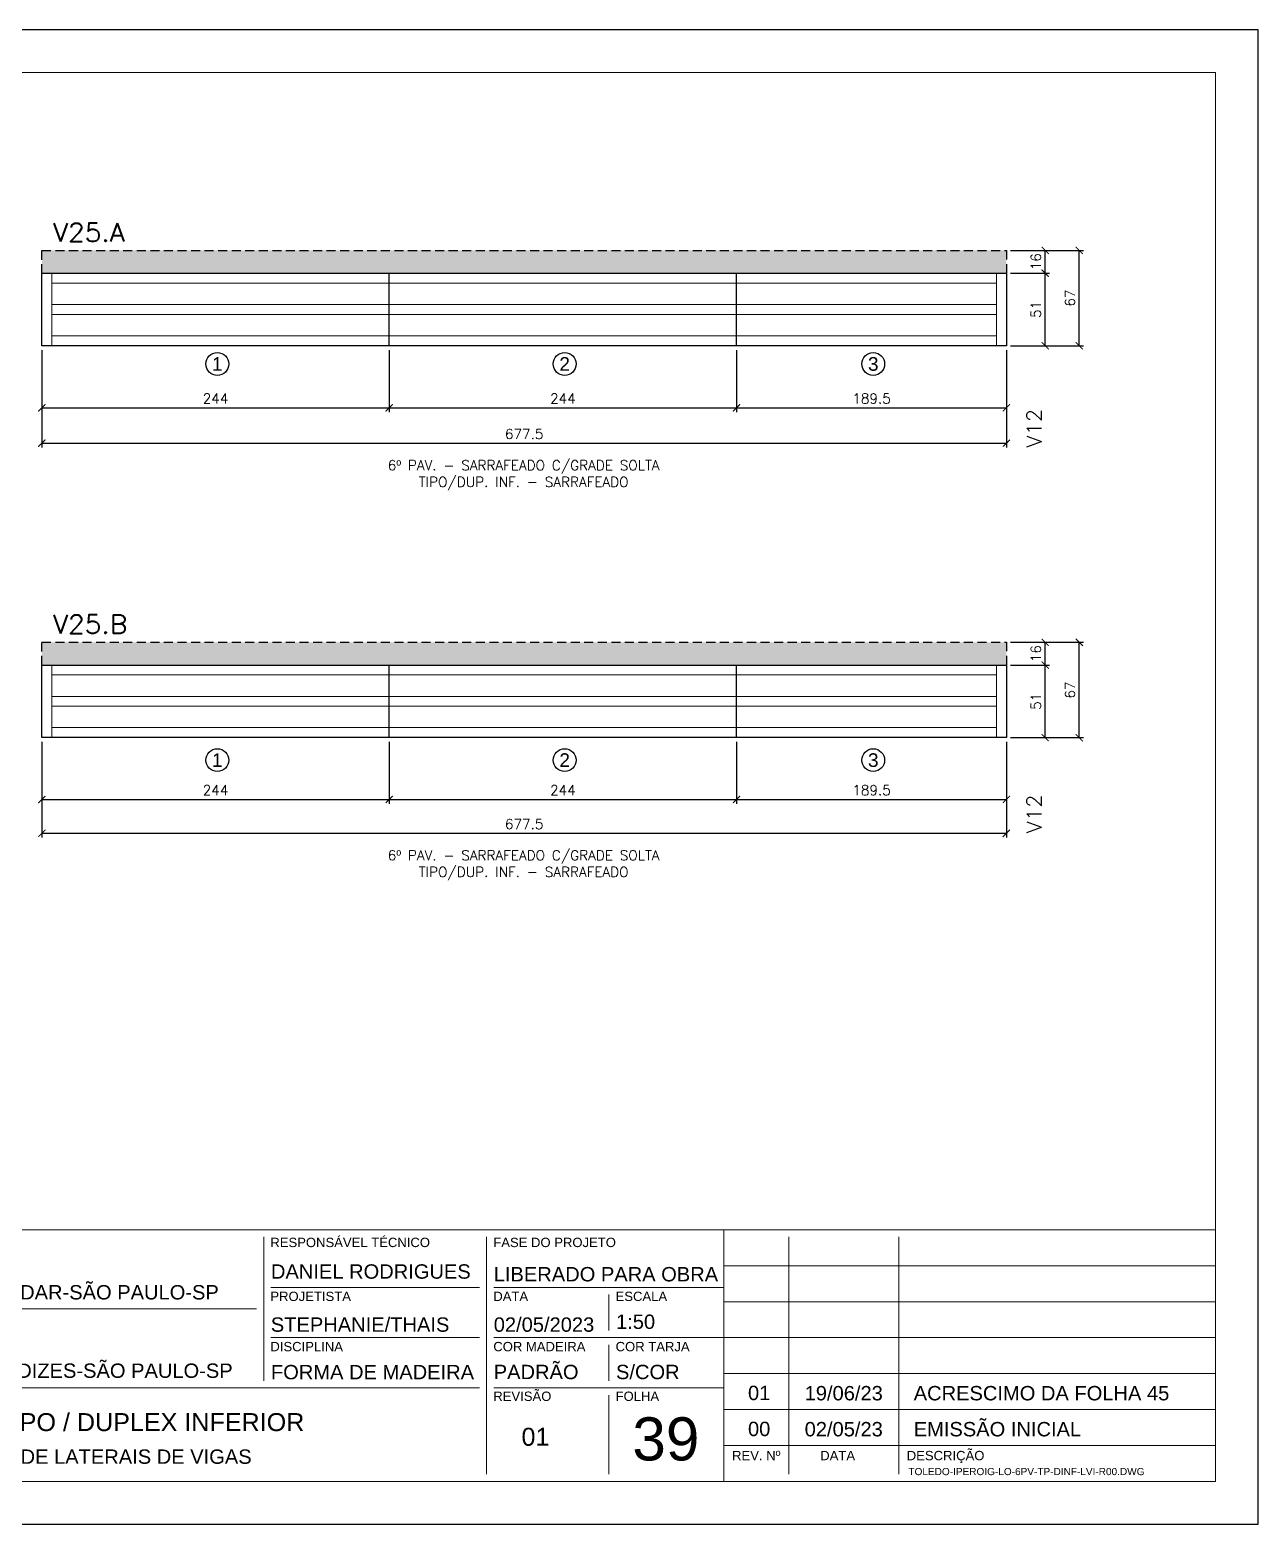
# Model space of a CAD drawing. Extents: x -23436 to 4767, y -4638 to 9755.
# Drawn here: x -15299 to -14436, y -1668 to -618 of the extents above; entities that cross this region are included whole.
import ezdxf
from ezdxf.enums import TextEntityAlignment as Align

# ---------------------------------------------------------------- set-up
doc = ezdxf.new("R2010")
doc.units = 0
doc.header["$PDMODE"] = 2
doc.header["$PDSIZE"] = 10
doc.linetypes.add('HIDDEN', pattern=[9.525, 6.35, -3.175])
doc.layers.get('0').update_dxf_attribs({"lineweight": 13})
doc.layers.get('Defpoints').update_dxf_attribs({"lineweight": 13})
for name, color, linetype in [('Concreto', 250, 'HIDDEN'), ('Cota', 4, 'Continuous'), ('MB Logo', 255, 'Continuous'), ('Painéis', 200, 'Continuous'), ('Romaneio', 10, 'Continuous')]:
    doc.layers.add(name, color=color, linetype=linetype)
for name, color, linetype, lineweight in [('FOLHA MB', 7, 'Continuous', 13), ('N° Folha', 5, 'Continuous', 13), ('Sarr 2.2x7', 40, 'Continuous', 9), ('Texto Seção', 7, 'Continuous', 15)]:
    doc.layers.add(name, color=color, linetype=linetype, lineweight=lineweight)
doc.layers.add('Laje_Perimetro', color=7, linetype='Continuous', plot=False)
doc.styles.add('ARIAL', font='arial.ttf', dxfattribs={"oblique": 15, "height": 25})
doc.styles.add('MB_C01', font='arial.ttf', dxfattribs={"height": 1.3})
doc.styles.add('MB_C02', font='arial.ttf', dxfattribs={"height": 2})
doc.styles.add('MB_C03', font='arial.ttf', dxfattribs={"height": 2.5})
doc.styles.add('MB_C04', font='arial.ttf', dxfattribs={"height": 6})
doc.styles.add('MtXpl_Lucida_Sans_Un', font='l_10646.ttf')
doc.styles.add('REGUA-120', font='ROMANS.shx', dxfattribs={"height": 15})
doc.styles.add('ROMANS', font='romans.shx')
doc.dimstyles.new('Cota Paínel', dxfattribs={"dimtxt": 7, "dimasz": 5, "dimexe": 3, "dimexo": 3, "dimgap": 3, "dimtad": 1, "dimdec": 1, "dimzin": 12, "dimdsep": 46, "dimtxsty": 'ROMANS', "dimblk": 'ARCHTICK', "dimcen": 0, "dimclrd": 4, "dimclre": 4, "dimclrt": 1, "dimadec": 1, "dimazin": 3, "dimtfac": 1, "dimtdec": 1, "dimtmove": 0, "dimatfit": 3, "dimldrblk": 'OBLIQUE', "dimfxl": 1, "dimtolj": 1, "dimtzin": 12, "dimarcsym": 0})

# ---------------------------------------------------------------- blocks, each defined once
blk = doc.blocks.new('MB-NOVO')
at = {"layer": 'MB Logo', "linetype": 'Continuous'}
h = blk.add_hatch(color=256, dxfattribs=at)
h.dxf.hatch_style = 1
h.set_gradient(color1=(242, 132, 69), color2=(247, 180, 141), rotation=90, tint=1)
h.paths.add_polyline_path([(-18529.6, 10980.8), (-18475.7, 10980.8, 0.706757), (-18468.7, 11008, 0.681802), (-18476.7, 11034.9), (-18529.4, 11034.9, 0.243712), (-18530.2, 11034.5), (-18551.7, 11003.9), (-18573.3, 11034.5, 0.243712), (-18574.1, 11034.9), (-18586.5, 11034.9), (-18586.5, 10980.8), (-18573.9, 10980.8), (-18573.9, 11012.9), (-18551.7, 10981.5), (-18529.6, 11012.9)])
h.paths.add_polyline_path([(-18516.8, 11014.1), (-18516.8, 11022), (-18477.8, 11022, -0.414214), (-18475.8, 11020), (-18475.8, 11016.1, -0.414214), (-18477.8, 11014.1)], flags=16)
h.paths.add_polyline_path([(-18516.8, 11001.4), (-18476.8, 11001.4, -0.414214), (-18474.8, 10999.4), (-18474.8, 10995.5, -0.414214), (-18476.8, 10993.5), (-18516.8, 10993.5)], flags=16)
at = {"layer": 'MB Logo', "true_color": 0x262626}
h = blk.add_hatch(color=250, dxfattribs=at)
h.dxf.hatch_style = 1
h.paths.add_polyline_path([(-18537.3, 11033.3, 0.60809), (-18538.1, 11034.9), (-18565.3, 11034.9, 0.60809), (-18566.1, 11033.3), (-18552.5, 11014, 0.518202), (-18550.9, 11014)])
h = blk.add_hatch(color=250, dxfattribs=at)
h.dxf.hatch_style = 1
h.paths.add_polyline_path([(-18456.2, 11011.3), (-18456.2, 11024.6), (-18434.2, 11024.6), (-18434.2, 11034.9), (-18476.7, 11034.9, -0.681802), (-18468.7, 11008, -0.706757), (-18475.7, 10980.8), (-18456.2, 10980.8), (-18456.2, 11001.4), (-18437.8, 11001.4), (-18437.8, 11011.3)])
h = blk.add_hatch(color=250, dxfattribs=at)
h.dxf.hatch_style = 1
h.paths.add_polyline_path([(-18435.9, 11007.9, 1), (-18381.9, 11007.9, 1)])
edge = h.paths.add_edge_path(flags=16)
edge.add_ellipse((-18409, 11007.7), major_axis=(0, 16.8), ratio=0.916255, start_angle=0, end_angle=360)
h = blk.add_hatch(color=250, dxfattribs=at)
h.dxf.hatch_style = 1
h.paths.add_polyline_path([(-18357, 11034.9), (-18380.2, 11034.9), (-18380.2, 10980.8), (-18367.6, 10980.8), (-18367.6, 11000.7), (-18363.4, 11000.7, -0.195765), (-18360.9, 10998.9), (-18351.8, 10983.2, 0.261385), (-18347.5, 10980.8), (-18336.4, 10980.8), (-18347.5, 10999, 0.082429), (-18349.6, 11001.5), (-18351.9, 11003.4, 0.81838)])
h.paths.add_polyline_path([(-18360.8, 11009), (-18367.6, 11009), (-18367.6, 11025), (-18360.8, 11025, -0.92578)], flags=16)
h = blk.add_hatch(color=250, dxfattribs=at)
h.dxf.hatch_style = 1
h.paths.add_polyline_path([(-18286.6, 11015.9), (-18286.6, 10980.8), (-18275.8, 10980.8), (-18275.8, 11034.9), (-18286.6, 11034.9, 0.216647), (-18289.4, 11032.4), (-18305.5, 10999.8), (-18321.6, 11032.7, 0.199908), (-18324.3, 11034.9), (-18335.2, 11034.9), (-18335.2, 10980.8), (-18324.3, 10980.8), (-18324.3, 11015.9), (-18310.4, 10989.3, 0.279644), (-18306, 10986.6, 0.340986), (-18300.5, 10989.3)])
h = blk.add_hatch(color=250, dxfattribs=at)
h.dxf.hatch_style = 1
h.paths.add_polyline_path([(-18274.4, 10980.8), (-18265, 10980.8, 0.322517), (-18260.2, 10984.3), (-18257.3, 10993), (-18237.2, 10993), (-18234.3, 10984.3, 0.322517), (-18229.5, 10980.8), (-18220.3, 10980.8), (-18241.2, 11034.9), (-18253.4, 11034.9)])
h.paths.add_polyline_path([(-18254.4, 11001.6), (-18247.3, 11023), (-18240.1, 11001.6)], flags=16)
h = blk.add_hatch(color=250, dxfattribs=at)
h.dxf.hatch_style = 1
h.paths.add_polyline_path([(-18206, 11024, -0.247671), (-18196.9, 11024.3), (-18193.5, 11022.5, 0.40799), (-18188.2, 11024.1), (-18185.4, 11029.1, 0.392837), (-18216.2, 11028.7, 0.467779), (-18213.3, 11006.3, 0.077523), (-18201.2, 11002.1, -0.214206), (-18196.1, 10997.9, -0.284295), (-18198.2, 10991.4, -0.26924), (-18208.8, 10991.6), (-18212.2, 10993.6, 0.407727), (-18219, 10992.1), (-18221.8, 10987.7, 0.296878), (-18193.2, 10983.1, 0.272251), (-18184.9, 10995.3), (-18184.6, 10997.9, 0.348906), (-18193.7, 11011.2), (-18200.4, 11013.5, -0.045018), (-18205.8, 11015.7, -0.618284)])
at = {"layer": 'MB Logo', "linetype": 'Continuous'}
blk.add_line((-18586.5, 10945.9), (-18184.8, 10945.9), dxfattribs=at)
at = {"layer": 'MB Logo', "color": 23, "linetype": 'Continuous', "true_color": 0xf28445}
for points in [[(-18573.3, 11034.5, 0.243712), (-18574.1, 11034.9), (-18586.5, 11034.9), (-18586.5, 10980.8), (-18573.9, 10980.8), (-18573.9, 11012.9), (-18551.7, 10981.5), (-18529.6, 11012.9), (-18529.6, 10980.8), (-18475.7, 10980.8, 0.706757), (-18468.7, 11008, 0.681802), (-18476.7, 11034.9), (-18529.4, 11034.9, 0.243712), (-18530.2, 11034.5), (-18551.7, 11003.9)], [(-18516.8, 11022), (-18477.8, 11022, -0.414214), (-18475.8, 11020), (-18475.8, 11016.1, -0.414214), (-18477.8, 11014.1), (-18516.8, 11014.1)], [(-18516.8, 11001.4), (-18476.8, 11001.4, -0.414214), (-18474.8, 10999.4), (-18474.8, 10995.5, -0.414214), (-18476.8, 10993.5), (-18516.8, 10993.5)]]:
    blk.add_lwpolyline(points, format="xyb", close=True, dxfattribs=at)
at = {"layer": 'MB Logo', "color": 250, "true_color": 0x262626}
for points in [[(-18537.3, 11033.3, 0.60809), (-18538.1, 11034.9), (-18565.3, 11034.9, 0.60809), (-18566.1, 11033.3), (-18552.5, 11014, 0.518202), (-18550.9, 11014)], [(-18437.8, 11011.3), (-18456.2, 11011.3), (-18456.2, 11024.6), (-18434.2, 11024.6), (-18434.2, 11034.9), (-18476.7, 11034.9, -0.681802), (-18468.7, 11008, -0.706757), (-18475.7, 10980.8), (-18456.2, 10980.8), (-18456.2, 11001.4), (-18437.8, 11001.4)], [(-18347.5, 10980.8), (-18336.4, 10980.8), (-18347.5, 10999, 0.082429), (-18349.6, 11001.5), (-18351.9, 11003.4, 0.81838), (-18357, 11034.9), (-18380.2, 11034.9), (-18380.2, 10980.8), (-18367.6, 10980.8), (-18367.6, 11000.7), (-18363.4, 11000.7, -0.209789), (-18360.8, 10998.7), (-18351.8, 10983.2, 0.261385)], [(-18286.6, 11015.9), (-18286.6, 10980.8), (-18275.8, 10980.8), (-18275.8, 11034.9), (-18286.6, 11034.9, 0.216647), (-18289.4, 11032.4), (-18305.5, 10999.8), (-18321.5, 11032.4, 0.216647), (-18324.3, 11034.9), (-18335.2, 11034.9), (-18335.2, 10980.8), (-18324.3, 10980.8), (-18324.3, 11015.9), (-18310.4, 10989.3, 0.279644), (-18306, 10986.6), (-18304.9, 10986.6, 0.279644), (-18300.5, 10989.3)], [(-18265, 10980.8, 0.322517), (-18260.2, 10984.3), (-18257.3, 10993), (-18237.2, 10993), (-18234.3, 10984.3, 0.322517), (-18229.5, 10980.8), (-18220.3, 10980.8), (-18241.2, 11034.9), (-18253.4, 11034.9), (-18274.4, 10980.8)], [(-18206.2, 11015.9, -0.549626), (-18206.4, 11023.8, -0.258723), (-18196.9, 11024.3), (-18193.5, 11022.5, 0.40799), (-18188.2, 11024.1), (-18185.4, 11029.1, 0.392837), (-18216.2, 11028.7, 0.467779), (-18213.3, 11006.3, 0.077523), (-18201.2, 11002.1, -0.203897), (-18196.3, 10998.2), (-18196.1, 10997.8, -0.267611), (-18198, 10991.6), (-18198.5, 10991.3, -0.261145), (-18208.8, 10991.6), (-18212.2, 10993.6, 0.407727), (-18219, 10992.1), (-18221.8, 10987.7, 0.296878), (-18193.2, 10983.1, 0.265963), (-18184.9, 10994.9), (-18184.7, 10997.6, 0.340466), (-18193.1, 11011), (-18200.4, 11013.5, -0.049298)], [(-18367.6, 11009), (-18360.8, 11009, 0.92578), (-18360.8, 11025), (-18367.6, 11025)]]:
    blk.add_lwpolyline(points, format="xyb", close=True, dxfattribs=at)
blk.add_lwpolyline([(-18247.3, 11023), (-18254.4, 11001.6), (-18240.1, 11001.6)], close=True, dxfattribs=at)
at = {"layer": 'MB Logo', "color": 250, "true_color": 0x262626, "style": 'MtXpl_Lucida_Sans_Un'}
for s, height, p in [('F', 8.12, (-18586.8, 10959.8)), ('O', 8.12, (-18567.5, 10959.8)), ('R', 8.12, (-18545.6, 10959.8)), ('M', 8.12, (-18525.4, 10959.8)), ('A', 8.12, (-18502.5, 10959.8)), ('S', 8.12, (-18481.9, 10959.8)), ('P', 8.12, (-18447.3, 10959.8)), ('R', 8.12, (-18427.8, 10959.8)), ('É', 8.12, (-18407.5, 10959.8)), ('-', 8.12, (-18389.6, 10959.8)), ('F', 8.12, (-18371.4, 10959.8)), ('A', 8.12, (-18353.3, 10959.8)), ('B', 8.12, (-18332.1, 10959.8)), ('R', 8.12, (-18312.2, 10959.8)), ('I', 8.12, (-18292.7, 10959.8)), ('C', 8.12, (-18276.6, 10959.8)), ('A', 8.12, (-18256.3, 10959.8)), ('D', 8.12, (-18235.5, 10959.8)), ('A', 8.12, (-18214.6, 10959.8)), ('S', 8.12, (-18193.6, 10959.8)), ('DIREITOS AUTORAIS PROTEGIDOS PELA LEI Nº 9610/98', 8.122, (-18540.4, 10887.8))]:
    blk.add_text(s, height=height, dxfattribs=at).set_placement(p)
at = {"layer": 'MB Logo', "style": 'MtXpl_Lucida_Sans_Un'}
for s, p in [('Rua José Santa Rosa, 1300 - Jd Nova Limeira - Limeira / SP', (-18549.2, 10917.8)), ('(19) 3440-2240 - email:projetos@mbformas.com.br - www.mbformas.com.br', (-18601.5, 10902.8))]:
    blk.add_text(s, height=8.122, dxfattribs=at).set_placement(p)
blk = doc.blocks.new('A$C169d8357')
at = {"layer": 'FOLHA MB', "color": 1}
for p, q in [((1109.8, 356.7), (70, 356.7)), ((445.6, 351.7), (445.6, 185)), ((786.6, 351.7), (786.6, 250.7)), ((943.1, 351.7), (943.1, 185)), ((1109.8, 356.7), (1109.8, 179.9)), ((1455, 356.7), (1109.8, 356.7)), ((1155.3, 185), (1155.3, 351.7)), ((1232.6, 351.7), (1232.6, 185)), ((1455, 331.5), (1109.8, 331.5)), ((938.1, 316.3), (791.6, 316.3)), ((1109.8, 316.3), (948.2, 316.3)), ((1029, 311.3), (1029, 286)), ((1455, 306.2), (1109.8, 306.2)), ((781.5, 301.2), (450.7, 301.2)), ((938.1, 281), (791.6, 281)), ((1109.8, 281), (948.2, 281)), ((1029, 275.9), (1029, 250.7)), ((1455, 281), (1109.8, 281)), ((1455, 255.7), (1109.8, 255.7)), ((938.1, 245.6), (450.7, 245.6)), ((1109.8, 245.6), (948.2, 245.6)), ((1029, 240.6), (1029, 185)), ((1455, 230.4), (1109.8, 230.4)), ((1455, 205.2), (1109.8, 205.2))]:
    blk.add_line(p, q, dxfattribs=at)
for points in [[(0, 1199.9), (0, 149.9), (1485, 149.9), (1485, 1199.9)], [(70, 1169.9), (70, 179.9), (1455, 179.9), (1455, 1169.9)]]:
    blk.add_lwpolyline(points, close=True, dxfattribs=at)
at = {"layer": 'MB Logo', "xscale": 0.8642040370897565, "yscale": 0.8642040370897565, "zscale": 0.8642040370897565}
blk.add_blockref('MB-NOVO', (16148.7, -9204.8), dxfattribs=at)
at = {"layer": 'FOLHA MB', "color": 6}
for s, height, style, p in [('CLIENTE', 6.57, 'MB_C01', (454.3, 346.1)), ('RESPONSÁVEL TÉCNICO', 6.566, 'MB_C01', (791.2, 344.6)), ('FASE DO PROJETO', 6.566, 'MB_C01', (947.8, 344.6)), ('R. HUNGRIA,620-10ºANDAR-SÃO PAULO-SP', 10.102, 'MB_C02', (459.7, 307.8)), ('PROJETISTA', 6.57, 'MB_C01', (791.2, 306.7)), ('DATA', 6.57, 'MB_C01', (947.8, 306.7)), ('ESCALA', 6.57, 'MB_C01', (1033.7, 306.7)), ('EMPREENDIMENTO E LOCAL', 6.566, 'MB_C01', (454.3, 290.6)), ('DISCIPLINA', 6.57, 'MB_C01', (791.2, 271.4)), ('COR MADEIRA', 6.566, 'MB_C01', (947.8, 271.4)), ('COR TARJA', 6.57, 'MB_C01', (1033.7, 271.4)), ('RUA IPEROIG,180-PERDIZES-SÃO PAULO-SP', 10.102, 'MB_C02', (459.7, 252.7)), ('TÍTULO', 6.57, 'MB_C01', (454.3, 235)), ('REVISÃO', 6.57, 'MB_C01', (947.8, 236.5)), ('FOLHA', 6.57, 'MB_C01', (1033.7, 236.5)), ('PROJETO EXECUTIVO DE LATERAIS DE VIGAS', 10.102, 'MB_C02', (459.7, 192.3))]:
    blk.add_text(s, height=height, dxfattribs=dict(at, style=style)).set_placement(p)
at = {"layer": 'FOLHA MB', "color": 5}
for s, height, style, p in [('TOLEDO', 12.63, 'MB_C03', (459.7, 328.8)), ('DANIEL RODRIGUES', 10.102, 'MB_C02', (791.6, 322.4)), ('LIBERADO PARA OBRA', 10.102, 'MB_C02', (948.1, 320.5)), ('STEPHANIE/THAIS', 10.102, 'MB_C02', (791.5, 285.1)), ('02/05/2023', 10.1, 'MB_C02', (948.1, 285.1)), ('1:50', 10.1, 'MB_C02', (1034, 287.1)), ('IPEROIG', 12.63, 'MB_C03', (459.7, 273.3)), ('PADRÃO', 10.1, 'MB_C02', (948.1, 251.8)), ('FORMA DE MADEIRA', 10.102, 'MB_C02', (791.6, 251.7)), ('S/COR', 10.1, 'MB_C02', (1034, 251.8)), ('01', 10.1, 'MB_C02', (1126.7, 237.1)), ('19/06/23', 10.1, 'MB_C02', (1166.5, 236.9)), ('ACRESCIMO DA FOLHA 45', 10.102, 'MB_C02', (1243.1, 236.9)), ('6º PAVIMENTO / TIPO / DUPLEX INFERIOR', 12.628, 'MB_C03', (459.7, 215.3)), ('00', 10.1, 'MB_C02', (1126.7, 211.8)), ('02/05/23', 10.1, 'MB_C02', (1166.5, 211.6)), ('EMISSÃO INICIAL', 10.102, 'MB_C02', (1243.1, 211.6)), ('01', 12.63, 'MB_C03', (967.6, 205))]:
    blk.add_text(s, height=height, dxfattribs=dict(at, style=style)).set_placement(p)
at = {"layer": 'FOLHA MB', "color": 6, "style": 'MB_C01'}
for s, p in [('REV. Nº', (1132.5, 198.1)), ('DATA', (1189.7, 198.1)), ('DESCRIÇÃO', (1265.5, 198.1))]:
    blk.add_text(s, height=6.57, dxfattribs=at).set_placement(p, align=Align.MIDDLE_CENTER)
at = {"layer": 'FOLHA MB', "insert": (1239.4, 189.4), "char_height": 5.051, "width": 210.818, "attachment_point": 1, "style": 'MB_C04'}
blk.add_mtext('TOLEDO-IPEROIG-LO-6PV-TP-DINF-LVI-R00.DWG', dxfattribs=at)
blk = doc.blocks.new('_ArchTick')
at = {"color": 0, "linetype": 'ByBlock', "const_width": 0.15}
blk.add_lwpolyline([(-0.5, -0.5), (0.5, 0.5)], dxfattribs=at)
blk = doc.blocks.new('*D1283')
at = {"layer": 'Cota', "color": 4, "lineweight": -2, "transparency": 16777216}
for p, q in [((-15290.7, -842.7), (-15290.7, -886.3)), ((-15046.7, -842.7), (-15046.7, -886.3)), ((-15290.7, -883.3), (-15046.7, -883.3))]:
    blk.add_line(p, q, dxfattribs=at)
at = {"layer": 'Defpoints', "color": 0, "transparency": 16777216}
for p in [(-15290.7, -839.7), (-15046.7, -839.7), (-15046.7, -883.3)]:
    blk.add_point(p, dxfattribs=at)
at = {"layer": 'Cota', "color": 4, "lineweight": -2, "transparency": 16777216, "xscale": 5, "yscale": 5, "zscale": 5, "rotation": 180}
blk.add_blockref('_ArchTick', (-15290.7, -883.3), dxfattribs=at)
at = {"layer": 'Cota', "color": 4, "lineweight": -2, "transparency": 16777216, "xscale": 5, "yscale": 5, "zscale": 5}
blk.add_blockref('_ArchTick', (-15046.7, -883.3), dxfattribs=at)
at = {"layer": 'Cota', "color": 1, "transparency": 16777216, "insert": (-15168.7, -876.8), "char_height": 7, "attachment_point": 5, "style": 'ROMANS'}
blk.add_mtext('\\A1;244', dxfattribs=at)
blk = doc.blocks.new('_OBLIQUE')
at = {"color": 0, "linetype": 'ByBlock', "lineweight": -2}
for p, q in [((0, 0), (-1, 0)), ((-0.5, -0.5), (0.5, 0.5))]:
    blk.add_line(p, q, dxfattribs=at)
blk = doc.blocks.new('*D1284')
at = {"layer": 'Cota', "color": 4, "lineweight": -2, "transparency": 16777216}
for p, q in [((-15046.7, -842.7), (-15046.7, -886.3)), ((-14802.7, -842.7), (-14802.7, -886.3)), ((-15046.7, -883.3), (-14802.7, -883.3))]:
    blk.add_line(p, q, dxfattribs=at)
at = {"layer": 'Defpoints', "color": 0, "transparency": 16777216}
for p in [(-15046.7, -839.7), (-14802.7, -839.7), (-14802.7, -883.3)]:
    blk.add_point(p, dxfattribs=at)
at = {"layer": 'Cota', "color": 4, "lineweight": -2, "transparency": 16777216, "xscale": 5, "yscale": 5, "zscale": 5, "rotation": 180}
blk.add_blockref('_ArchTick', (-15046.7, -883.3), dxfattribs=at)
at = {"layer": 'Cota', "color": 4, "lineweight": -2, "transparency": 16777216, "xscale": 5, "yscale": 5, "zscale": 5}
blk.add_blockref('_ArchTick', (-14802.7, -883.3), dxfattribs=at)
at = {"layer": 'Cota', "color": 1, "transparency": 16777216, "insert": (-14924.7, -876.8), "char_height": 7, "attachment_point": 5, "style": 'ROMANS'}
blk.add_mtext('\\A1;244', dxfattribs=at)
blk = doc.blocks.new('*D1285')
at = {"layer": 'Cota', "color": 4, "lineweight": -2, "transparency": 16777216}
for p, q in [((-14802.7, -842.7), (-14802.7, -886.3)), ((-14613.2, -842.7), (-14613.2, -886.3)), ((-14802.7, -883.3), (-14613.2, -883.3))]:
    blk.add_line(p, q, dxfattribs=at)
at = {"layer": 'Defpoints', "color": 0, "transparency": 16777216}
for p in [(-14802.7, -839.7), (-14613.2, -839.7), (-14613.2, -883.3)]:
    blk.add_point(p, dxfattribs=at)
at = {"layer": 'Cota', "color": 4, "lineweight": -2, "transparency": 16777216, "xscale": 5, "yscale": 5, "zscale": 5, "rotation": 180}
blk.add_blockref('_ArchTick', (-14802.7, -883.3), dxfattribs=at)
at = {"layer": 'Cota', "color": 4, "lineweight": -2, "transparency": 16777216, "xscale": 5, "yscale": 5, "zscale": 5}
blk.add_blockref('_ArchTick', (-14613.2, -883.3), dxfattribs=at)
at = {"layer": 'Cota', "color": 1, "transparency": 16777216, "insert": (-14707.9, -876.8), "char_height": 7, "attachment_point": 5, "style": 'ROMANS'}
blk.add_mtext('\\A1;189.5', dxfattribs=at)
blk = doc.blocks.new('*D1286')
at = {"layer": 'Cota', "color": 4, "lineweight": -2, "transparency": 16777216}
for p, q in [((-15290.7, -842.7), (-15290.7, -911.2)), ((-14613.2, -842.7), (-14613.2, -911.2)), ((-15290.7, -908.2), (-14613.2, -908.2))]:
    blk.add_line(p, q, dxfattribs=at)
at = {"layer": 'Defpoints', "color": 0, "transparency": 16777216}
for p in [(-15290.7, -839.7), (-14613.2, -839.7), (-14613.2, -908.2)]:
    blk.add_point(p, dxfattribs=at)
at = {"layer": 'Cota', "color": 4, "lineweight": -2, "transparency": 16777216, "xscale": 5, "yscale": 5, "zscale": 5, "rotation": 180}
blk.add_blockref('_ArchTick', (-15290.7, -908.2), dxfattribs=at)
at = {"layer": 'Cota', "color": 4, "lineweight": -2, "transparency": 16777216, "xscale": 5, "yscale": 5, "zscale": 5}
blk.add_blockref('_ArchTick', (-14613.2, -908.2), dxfattribs=at)
at = {"layer": 'Cota', "color": 1, "transparency": 16777216, "insert": (-14951.9, -901.7), "char_height": 7, "attachment_point": 5, "style": 'ROMANS'}
blk.add_mtext('\\A1;677.5', dxfattribs=at)
blk = doc.blocks.new('*D1287')
at = {"layer": 'Cota', "color": 4, "lineweight": -2, "transparency": 16777216}
for p, q in [((-15290.7, -1118.1), (-15290.7, -1161.5)), ((-15046.7, -1118.1), (-15046.7, -1161.5)), ((-15290.7, -1158.5), (-15046.7, -1158.5))]:
    blk.add_line(p, q, dxfattribs=at)
at = {"layer": 'Defpoints', "color": 0, "transparency": 16777216}
for p in [(-15290.7, -1115.1), (-15046.7, -1115.1), (-15046.7, -1158.5)]:
    blk.add_point(p, dxfattribs=at)
at = {"layer": 'Cota', "color": 4, "lineweight": -2, "transparency": 16777216, "xscale": 5, "yscale": 5, "zscale": 5, "rotation": 180}
blk.add_blockref('_ArchTick', (-15290.7, -1158.5), dxfattribs=at)
at = {"layer": 'Cota', "color": 4, "lineweight": -2, "transparency": 16777216, "xscale": 5, "yscale": 5, "zscale": 5}
blk.add_blockref('_ArchTick', (-15046.7, -1158.5), dxfattribs=at)
at = {"layer": 'Cota', "color": 1, "transparency": 16777216, "insert": (-15168.7, -1152), "char_height": 7, "attachment_point": 5, "style": 'ROMANS'}
blk.add_mtext('\\A1;244', dxfattribs=at)
blk = doc.blocks.new('*D1288')
at = {"layer": 'Cota', "color": 4, "lineweight": -2, "transparency": 16777216}
for p, q in [((-15046.7, -1118.1), (-15046.7, -1161.5)), ((-14802.7, -1118.1), (-14802.7, -1161.5)), ((-15046.7, -1158.5), (-14802.7, -1158.5))]:
    blk.add_line(p, q, dxfattribs=at)
at = {"layer": 'Defpoints', "color": 0, "transparency": 16777216}
for p in [(-15046.7, -1115.1), (-14802.7, -1115.1), (-14802.7, -1158.5)]:
    blk.add_point(p, dxfattribs=at)
at = {"layer": 'Cota', "color": 4, "lineweight": -2, "transparency": 16777216, "xscale": 5, "yscale": 5, "zscale": 5, "rotation": 180}
blk.add_blockref('_ArchTick', (-15046.7, -1158.5), dxfattribs=at)
at = {"layer": 'Cota', "color": 4, "lineweight": -2, "transparency": 16777216, "xscale": 5, "yscale": 5, "zscale": 5}
blk.add_blockref('_ArchTick', (-14802.7, -1158.5), dxfattribs=at)
at = {"layer": 'Cota', "color": 1, "transparency": 16777216, "insert": (-14924.7, -1152), "char_height": 7, "attachment_point": 5, "style": 'ROMANS'}
blk.add_mtext('\\A1;244', dxfattribs=at)
blk = doc.blocks.new('*D1289')
at = {"layer": 'Cota', "color": 4, "lineweight": -2, "transparency": 16777216}
for p, q in [((-14802.7, -1118.1), (-14802.7, -1161.5)), ((-14613.2, -1118.1), (-14613.2, -1161.5)), ((-14802.7, -1158.5), (-14613.2, -1158.5))]:
    blk.add_line(p, q, dxfattribs=at)
at = {"layer": 'Defpoints', "color": 0, "transparency": 16777216}
for p in [(-14802.7, -1115.1), (-14613.2, -1115.1), (-14613.2, -1158.5)]:
    blk.add_point(p, dxfattribs=at)
at = {"layer": 'Cota', "color": 4, "lineweight": -2, "transparency": 16777216, "xscale": 5, "yscale": 5, "zscale": 5, "rotation": 180}
blk.add_blockref('_ArchTick', (-14802.7, -1158.5), dxfattribs=at)
at = {"layer": 'Cota', "color": 4, "lineweight": -2, "transparency": 16777216, "xscale": 5, "yscale": 5, "zscale": 5}
blk.add_blockref('_ArchTick', (-14613.2, -1158.5), dxfattribs=at)
at = {"layer": 'Cota', "color": 1, "transparency": 16777216, "insert": (-14707.9, -1152), "char_height": 7, "attachment_point": 5, "style": 'ROMANS'}
blk.add_mtext('\\A1;189.5', dxfattribs=at)
blk = doc.blocks.new('*D1290')
at = {"layer": 'Cota', "color": 4, "lineweight": -2, "transparency": 16777216}
for p, q in [((-15290.7, -1118.1), (-15290.7, -1185.3)), ((-14613.2, -1118.1), (-14613.2, -1185.3)), ((-15290.7, -1182.3), (-14613.2, -1182.3))]:
    blk.add_line(p, q, dxfattribs=at)
at = {"layer": 'Defpoints', "color": 0, "transparency": 16777216}
for p in [(-15290.7, -1115.1), (-14613.2, -1115.1), (-14613.2, -1182.3)]:
    blk.add_point(p, dxfattribs=at)
at = {"layer": 'Cota', "color": 4, "lineweight": -2, "transparency": 16777216, "xscale": 5, "yscale": 5, "zscale": 5, "rotation": 180}
blk.add_blockref('_ArchTick', (-15290.7, -1182.3), dxfattribs=at)
at = {"layer": 'Cota', "color": 4, "lineweight": -2, "transparency": 16777216, "xscale": 5, "yscale": 5, "zscale": 5}
blk.add_blockref('_ArchTick', (-14613.2, -1182.3), dxfattribs=at)
at = {"layer": 'Cota', "color": 1, "transparency": 16777216, "insert": (-14951.9, -1175.8), "char_height": 7, "attachment_point": 5, "style": 'ROMANS'}
blk.add_mtext('\\A1;677.5', dxfattribs=at)
blk = doc.blocks.new('*D1291')
at = {"layer": 'Cota', "color": 4, "lineweight": -2, "transparency": 16777216}
for p, q in [((-14610.2, -1064.1), (-14582.9, -1064.1)), ((-14585.9, -1115.1), (-14585.9, -1064.1)), ((-14610.2, -1115.1), (-14582.9, -1115.1))]:
    blk.add_line(p, q, dxfattribs=at)
at = {"layer": 'Defpoints', "color": 0, "transparency": 16777216}
for p in [(-14613.2, -1064.1), (-14585.9, -1064.1), (-14613.2, -1115.1)]:
    blk.add_point(p, dxfattribs=at)
at = {"layer": 'Cota', "color": 4, "lineweight": -2, "transparency": 16777216, "xscale": 5, "yscale": 5, "zscale": 5}
for p, rotation in [((-14585.9, -1064.1), 90), ((-14585.9, -1115.1), 270)]:
    blk.add_blockref('_ArchTick', p, dxfattribs=dict(at, rotation=rotation))
at = {"layer": 'Cota', "color": 1, "transparency": 16777216, "insert": (-14592.4, -1089.6), "char_height": 7, "attachment_point": 5, "rotation": 90, "style": 'ROMANS'}
blk.add_mtext('\\A1;51', dxfattribs=at)
blk = doc.blocks.new('*D1292')
at = {"layer": 'Cota', "color": 4, "lineweight": -2, "transparency": 16777216}
for p, q in [((-14610.2, -1048.1), (-14582.9, -1048.1)), ((-14585.9, -1064.1), (-14585.9, -1048.1)), ((-14610.2, -1064.1), (-14582.9, -1064.1))]:
    blk.add_line(p, q, dxfattribs=at)
at = {"layer": 'Defpoints', "color": 0, "transparency": 16777216}
for p in [(-14613.2, -1048.1), (-14585.9, -1048.1), (-14613.2, -1064.1)]:
    blk.add_point(p, dxfattribs=at)
at = {"layer": 'Cota', "color": 4, "lineweight": -2, "transparency": 16777216, "xscale": 5, "yscale": 5, "zscale": 5}
for p, rotation in [((-14585.9, -1048.1), 90), ((-14585.9, -1064.1), 270)]:
    blk.add_blockref('_ArchTick', p, dxfattribs=dict(at, rotation=rotation))
at = {"layer": 'Cota', "color": 1, "transparency": 16777216, "insert": (-14592.4, -1056.1), "char_height": 7, "attachment_point": 5, "rotation": 90, "style": 'ROMANS'}
blk.add_mtext('\\A1;16', dxfattribs=at)
blk = doc.blocks.new('*D1293')
at = {"layer": 'Cota', "color": 4, "lineweight": -2, "transparency": 16777216}
for p, q in [((-14610.2, -1048.1), (-14559, -1048.1)), ((-14562, -1115.1), (-14562, -1048.1)), ((-14610.2, -1115.1), (-14559, -1115.1))]:
    blk.add_line(p, q, dxfattribs=at)
at = {"layer": 'Defpoints', "color": 0, "transparency": 16777216}
for p in [(-14613.2, -1048.1), (-14562, -1048.1), (-14613.2, -1115.1)]:
    blk.add_point(p, dxfattribs=at)
at = {"layer": 'Cota', "color": 4, "lineweight": -2, "transparency": 16777216, "xscale": 5, "yscale": 5, "zscale": 5}
for p, rotation in [((-14562, -1048.1), 90), ((-14562, -1115.1), 270)]:
    blk.add_blockref('_ArchTick', p, dxfattribs=dict(at, rotation=rotation))
at = {"layer": 'Cota', "color": 1, "transparency": 16777216, "insert": (-14568.5, -1081.6), "char_height": 7, "attachment_point": 5, "rotation": 90, "style": 'ROMANS'}
blk.add_mtext('\\A1;67', dxfattribs=at)
blk = doc.blocks.new('*D1294')
at = {"layer": 'Cota', "color": 4, "lineweight": -2, "transparency": 16777216}
for p, q in [((-14610.2, -788.7), (-14582.9, -788.7)), ((-14585.9, -839.7), (-14585.9, -788.7)), ((-14610.2, -839.7), (-14582.9, -839.7))]:
    blk.add_line(p, q, dxfattribs=at)
at = {"layer": 'Defpoints', "color": 0, "transparency": 16777216}
for p in [(-14613.2, -788.7), (-14585.9, -788.7), (-14613.2, -839.7)]:
    blk.add_point(p, dxfattribs=at)
at = {"layer": 'Cota', "color": 4, "lineweight": -2, "transparency": 16777216, "xscale": 5, "yscale": 5, "zscale": 5}
for p, rotation in [((-14585.9, -788.7), 90), ((-14585.9, -839.7), 270)]:
    blk.add_blockref('_ArchTick', p, dxfattribs=dict(at, rotation=rotation))
at = {"layer": 'Cota', "color": 1, "transparency": 16777216, "insert": (-14592.4, -814.2), "char_height": 7, "attachment_point": 5, "rotation": 90, "style": 'ROMANS'}
blk.add_mtext('\\A1;51', dxfattribs=at)
blk = doc.blocks.new('*D1295')
at = {"layer": 'Cota', "color": 4, "lineweight": -2, "transparency": 16777216}
for p, q in [((-14610.2, -772.7), (-14582.9, -772.7)), ((-14585.9, -788.7), (-14585.9, -772.7)), ((-14610.2, -788.7), (-14582.9, -788.7))]:
    blk.add_line(p, q, dxfattribs=at)
at = {"layer": 'Defpoints', "color": 0, "transparency": 16777216}
for p in [(-14613.2, -772.7), (-14585.9, -772.7), (-14613.2, -788.7)]:
    blk.add_point(p, dxfattribs=at)
at = {"layer": 'Cota', "color": 4, "lineweight": -2, "transparency": 16777216, "xscale": 5, "yscale": 5, "zscale": 5}
for p, rotation in [((-14585.9, -772.7), 90), ((-14585.9, -788.7), 270)]:
    blk.add_blockref('_ArchTick', p, dxfattribs=dict(at, rotation=rotation))
at = {"layer": 'Cota', "color": 1, "transparency": 16777216, "insert": (-14592.4, -780.7), "char_height": 7, "attachment_point": 5, "rotation": 90, "style": 'ROMANS'}
blk.add_mtext('\\A1;16', dxfattribs=at)
blk = doc.blocks.new('*D1296')
at = {"layer": 'Cota', "color": 4, "lineweight": -2, "transparency": 16777216}
for p, q in [((-14610.2, -772.7), (-14559, -772.7)), ((-14562, -839.7), (-14562, -772.7)), ((-14610.2, -839.7), (-14559, -839.7))]:
    blk.add_line(p, q, dxfattribs=at)
at = {"layer": 'Defpoints', "color": 0, "transparency": 16777216}
for p in [(-14613.2, -772.7), (-14562, -772.7), (-14613.2, -839.7)]:
    blk.add_point(p, dxfattribs=at)
at = {"layer": 'Cota', "color": 4, "lineweight": -2, "transparency": 16777216, "xscale": 5, "yscale": 5, "zscale": 5}
for p, rotation in [((-14562, -772.7), 90), ((-14562, -839.7), 270)]:
    blk.add_blockref('_ArchTick', p, dxfattribs=dict(at, rotation=rotation))
at = {"layer": 'Cota', "color": 1, "transparency": 16777216, "insert": (-14568.5, -806.2), "char_height": 7, "attachment_point": 5, "rotation": 90, "style": 'ROMANS'}
blk.add_mtext('\\A1;67', dxfattribs=at)

msp = doc.modelspace()

# ---------------------------------------------------------------- hatches: boundary and pattern name
at = {"layer": 'Concreto'}
h = msp.add_hatch(dxfattribs=at)
h.set_pattern_fill('AR-CONC', color=256, scale=2.5)
h.set_pattern_definition([(50, (0, 0), (17.931505, -1.568803), [1.875, -20.625]), (355, (0, 0), (-3.468783, 18.804803), [1.5, -16.5]), (100.45144, (1.494, -0.13), (14.462721, 17.236), [1.593505, -17.528553]), (46.1842, (0, 5), (26.681033, -4.137982), [2.8125, -30.9375]), (96.63564, (2.223, 4.655), (23.36655, 24.352965), [2.39026, -26.292844]), (351.18416, (0, 5), (23.36655, 24.352965), [2.25, -24.75]), (21, (2.5, 3.75), (14.922676, -10.065472), [1.875, -20.625]), (326, (2.5, 3.75), (6.082883, 18.128751), [1.5, -16.5]), (71.45144, (3.744, 2.911), (21.00556, 8.063279), [1.593505, -17.528553]), (37.5, (0, 0), (0.3039964, 8.3223463), [0, -16.3, 0, -16.75, 0, -16.5625]), (7.5, (0, 0), (6.5767384, 9.860293), [0, -9.55, 0, -15.925, 0, -6.3125]), (327.5, (-5.575, 0), (13.345561, -0.5638718), [0, -6.25, 0, -19.5, 0, -25.875]), (317.5, (-8.075, 0), (14.579654, 2.502625), [0, -8.125, 0, -12.95, 0, -18.375])])
h.paths.add_polyline_path([(-14613.19, -772.74), (-15290.69, -772.74), (-15290.69, -788.74), (-14613.19, -788.74)])
h = msp.add_hatch(dxfattribs=at)
h.set_pattern_fill('AR-CONC', color=256, scale=2.5)
h.set_pattern_definition([(50, (0, -64.777), (17.931505, -1.568803), [1.875, -20.625]), (355, (0, -64.777), (-3.468783, 18.804803), [1.5, -16.5]), (100.45144, (1.494, -64.907), (14.462721, 17.236), [1.593505, -17.528553]), (46.1842, (0, -59.777), (26.681033, -4.137982), [2.8125, -30.9375]), (96.63564, (2.223, -60.122), (23.36655, 24.352965), [2.39026, -26.292844]), (351.18416, (0, -59.777), (23.36655, 24.352965), [2.25, -24.75]), (21, (2.5, -61.027), (14.922676, -10.065472), [1.875, -20.625]), (326, (2.5, -61.027), (6.082883, 18.128751), [1.5, -16.5]), (71.45144, (3.744, -61.865), (21.00556, 8.063279), [1.593505, -17.528553]), (37.5, (0, -64.777), (0.3039964, 8.3223463), [0, -16.3, 0, -16.75, 0, -16.5625]), (7.5, (0, -64.777), (6.5767384, 9.860293), [0, -9.55, 0, -15.925, 0, -6.3125]), (327.5, (-5.575, -64.777), (13.345561, -0.5638718), [0, -6.25, 0, -19.5, 0, -25.875]), (317.5, (-8.075, -64.777), (14.579654, 2.502625), [0, -8.125, 0, -12.95, 0, -18.375])])
h.paths.add_polyline_path([(-14613.19, -1048.06), (-15290.69, -1048.06), (-15290.69, -1064.06), (-14613.19, -1064.06)])

# ---------------------------------------------------------------- linework, layer by layer
for points in [[(-15290.69, -788.74), (-15290.69, -772.74), (-14613.19, -772.74), (-14613.19, -788.74)], [(-15290.69, -1064.06), (-15290.69, -1048.06), (-14613.19, -1048.06), (-14613.19, -1064.06)]]:
    msp.add_lwpolyline(points, dxfattribs=at)
at = {"layer": 'Laje_Perimetro'}
msp.add_lwpolyline([(-14436.36, -617.74), (-15921.38, -617.74), (-15921.38, -1667.74), (-14436.36, -1667.74)], close=True, dxfattribs=at)
at = {"layer": 'Painéis'}
for p, q in [((-15290.69, -788.74), (-14613.19, -788.74)), ((-15290.69, -839.74), (-15290.69, -788.74)), ((-15046.69, -839.74), (-15046.69, -788.74)), ((-14802.69, -839.74), (-14802.69, -788.74)), ((-14613.19, -788.74), (-14613.19, -839.74)), ((-14613.19, -839.74), (-15290.69, -839.74)), ((-15290.69, -1064.06), (-14613.19, -1064.06)), ((-15290.69, -1115.06), (-15290.69, -1064.06)), ((-15046.69, -1115.06), (-15046.69, -1064.06)), ((-14802.69, -1115.06), (-14802.69, -1064.06)), ((-14613.19, -1064.06), (-14613.19, -1115.06)), ((-14613.19, -1115.06), (-15290.69, -1115.06))]:
    msp.add_line(p, q, dxfattribs=at)
at = {"layer": 'Romaneio'}
for centre in [(-15167.45, -852.49), (-14923.45, -852.49), (-14706.7, -852.49), (-15167.45, -1130.89), (-14923.45, -1130.89), (-14706.7, -1130.89)]:
    msp.add_circle(centre, 8, dxfattribs=at)
at = {"layer": 'Sarr 2.2x7', "color": 50}
for p, q in [((-15290.69, -839.74), (-15290.69, -788.74)), ((-15290.69, -788.74), (-15287.19, -788.74)), ((-15283.69, -788.74), (-15287.19, -788.74)), ((-15283.69, -839.74), (-15283.69, -788.74)), ((-15283.69, -788.74), (-15283.69, -792.24)), ((-15283.69, -788.74), (-14620.19, -788.74)), ((-15283.69, -795.74), (-15283.69, -792.24)), ((-15283.69, -795.74), (-14620.19, -795.74)), ((-14620.19, -788.74), (-14616.69, -788.74)), ((-14620.19, -788.74), (-14620.19, -839.74)), ((-14620.19, -788.74), (-14620.19, -792.24)), ((-14620.19, -795.74), (-14620.19, -792.24)), ((-14613.19, -788.74), (-14616.69, -788.74)), ((-14613.19, -788.74), (-14613.19, -839.74)), ((-15283.69, -810.74), (-15283.69, -814.24)), ((-15283.69, -810.74), (-14620.19, -810.74)), ((-15283.69, -817.74), (-15283.69, -814.24)), ((-15283.69, -817.74), (-14620.19, -817.74)), ((-14620.19, -810.74), (-14620.19, -814.24)), ((-14620.19, -817.74), (-14620.19, -814.24)), ((-15290.69, -839.74), (-15287.19, -839.74)), ((-15283.69, -839.74), (-15287.19, -839.74)), ((-14620.19, -832.74), (-15283.69, -832.74)), ((-15283.69, -832.74), (-15283.69, -836.24)), ((-15283.69, -839.74), (-15283.69, -836.24)), ((-14620.19, -839.74), (-15283.69, -839.74)), ((-14620.19, -832.74), (-14620.19, -836.24)), ((-14620.19, -839.74), (-14620.19, -836.24)), ((-14620.19, -839.74), (-14616.69, -839.74)), ((-14613.19, -839.74), (-14616.69, -839.74)), ((-15290.69, -1115.06), (-15290.69, -1064.06)), ((-15290.69, -1064.06), (-15287.19, -1064.06)), ((-15283.69, -1064.06), (-15287.19, -1064.06)), ((-15283.69, -1115.06), (-15283.69, -1064.06)), ((-15283.69, -1064.06), (-15283.69, -1067.56)), ((-15283.69, -1064.06), (-14620.19, -1064.06)), ((-15283.69, -1071.06), (-15283.69, -1067.56)), ((-14620.19, -1064.06), (-14616.69, -1064.06)), ((-14620.19, -1064.06), (-14620.19, -1115.06)), ((-14620.19, -1064.06), (-14620.19, -1067.56)), ((-14620.19, -1071.06), (-14620.19, -1067.56)), ((-14613.19, -1064.06), (-14616.69, -1064.06)), ((-14613.19, -1064.06), (-14613.19, -1115.06)), ((-15283.69, -1071.06), (-14620.19, -1071.06)), ((-15283.69, -1086.06), (-15283.69, -1089.56)), ((-15283.69, -1086.06), (-14620.19, -1086.06)), ((-15283.69, -1093.06), (-15283.69, -1089.56)), ((-14620.19, -1086.06), (-14620.19, -1089.56)), ((-14620.19, -1093.06), (-14620.19, -1089.56)), ((-15283.69, -1093.06), (-14620.19, -1093.06)), ((-14620.19, -1108.06), (-15283.69, -1108.06)), ((-15283.69, -1108.06), (-15283.69, -1111.56)), ((-15283.69, -1115.06), (-15283.69, -1111.56)), ((-14620.19, -1108.06), (-14620.19, -1111.56)), ((-14620.19, -1115.06), (-14620.19, -1111.56)), ((-15290.69, -1115.06), (-15287.19, -1115.06)), ((-15283.69, -1115.06), (-15287.19, -1115.06)), ((-14620.19, -1115.06), (-15283.69, -1115.06)), ((-14620.19, -1115.06), (-14616.69, -1115.06)), ((-14613.19, -1115.06), (-14616.69, -1115.06))]:
    msp.add_line(p, q, dxfattribs=at)

# ---------------------------------------------------------------- block references
at = {"layer": 'MB Logo'}
msp.add_blockref('A$C169d8357', (-15921.38, -1817.68), dxfattribs=at)

# ---------------------------------------------------------------- texts
at = {"layer": 'N° Folha', "color": 5, "style": 'MB_C04'}
msp.add_text('39', height=30.306, dxfattribs=at).set_placement((-14875.91, -1623))
at = {"layer": 'Painéis', "color": 1, "char_height": 7, "attachment_point": 5, "style": 'ROMANS'}
for insert in [(-14952.28, -930.71), (-14952.28, -1204.79)]:
    msp.add_mtext('\\A1;6º PAV. - SARRAFEADO C/GRADE SOLTA\\PTIPO/DUP. INF. - SARRAFEADO', dxfattribs=dict(at, insert=insert))
at = {"layer": 'Romaneio', "color": 0, "style": 'ARIAL'}
for s, p in [('1', (-15167.45, -852.49)), ('2', (-14923.45, -852.49)), ('3', (-14706.7, -852.49)), ('1', (-15167.45, -1130.89)), ('2', (-14923.45, -1130.89)), ('3', (-14706.7, -1130.89))]:
    msp.add_text(s, height=9.6, dxfattribs=at).set_placement(p, align=Align.MIDDLE_CENTER)
at = {"layer": 'Texto Seção', "style": 'REGUA-120', "width": 1.05}
for s, p in [('V25.A', (-15282.83, -766.55)), ('V25.B', (-15282.83, -1041.87))]:
    msp.add_text(s, height=13, dxfattribs=at).set_placement(p)
for p in [(-14593.67, -897.55), (-14593.67, -1168.71)]:
    msp.add_text('V12', height=10.4, rotation=90, dxfattribs=at).set_placement(p, align=Align.MIDDLE_CENTER)

# ---------------------------------------------------------------- dimensions: what is measured, and where the dimension line sits
at = {"layer": 'Cota'}
for base, p1, p2, picture, middle in [((-14585.94, -772.74), (-14613.19, -788.74), (-14613.19, -772.74), '*D1295', (-14585.94, -780.74)), ((-14585.94, -1048.06), (-14613.19, -1064.06), (-14613.19, -1048.06), '*D1292', (-14585.94, -1056.06))]:
    dim = msp.add_linear_dim(base=base, p1=p1, p2=p2, angle=90, dimstyle='Cota Paínel', dxfattribs=at)
    dim.commit()
    dim.dimension.update_dxf_attribs({"geometry": picture, "text_midpoint": middle, "dimtype": 160})
for base, p1, p2, picture, middle in [((-14561.98, -772.74), (-14613.19, -839.74), (-14613.19, -772.74), '*D1296', (-14568.48, -806.24)), ((-14585.94, -788.74), (-14613.19, -839.74), (-14613.19, -788.74), '*D1294', (-14592.44, -814.24)), ((-14561.98, -1048.06), (-14613.19, -1115.06), (-14613.19, -1048.06), '*D1293', (-14568.48, -1081.56)), ((-14585.94, -1064.06), (-14613.19, -1115.06), (-14613.19, -1064.06), '*D1291', (-14592.44, -1089.56))]:
    dim = msp.add_linear_dim(base=base, p1=p1, p2=p2, angle=90, dimstyle='Cota Paínel', dxfattribs=at)
    dim.commit()
    dim.dimension.update_dxf_attribs({"geometry": picture, "text_midpoint": middle})
for base, p1, p2, picture, middle in [((-15046.69, -883.31), (-15290.69, -839.74), (-15046.69, -839.74), '*D1283', (-15168.69, -876.81)), ((-14613.19, -908.23), (-15290.69, -839.74), (-14613.19, -839.74), '*D1286', (-14951.94, -901.73)), ((-14802.69, -883.31), (-15046.69, -839.74), (-14802.69, -839.74), '*D1284', (-14924.69, -876.81)), ((-14613.19, -883.31), (-14802.69, -839.74), (-14613.19, -839.74), '*D1285', (-14707.94, -876.81)), ((-15046.69, -1158.47), (-15290.69, -1115.06), (-15046.69, -1115.06), '*D1287', (-15168.69, -1151.97)), ((-14613.19, -1182.31), (-15290.69, -1115.06), (-14613.19, -1115.06), '*D1290', (-14951.94, -1175.81)), ((-14802.69, -1158.47), (-15046.69, -1115.06), (-14802.69, -1115.06), '*D1288', (-14924.69, -1151.97)), ((-14613.19, -1158.47), (-14802.69, -1115.06), (-14613.19, -1115.06), '*D1289', (-14707.94, -1151.97))]:
    dim = msp.add_linear_dim(base=base, p1=p1, p2=p2, dimstyle='Cota Paínel', dxfattribs=at)
    dim.commit()
    dim.dimension.update_dxf_attribs({"geometry": picture, "text_midpoint": middle})

doc.saveas('drawing.dxf')
